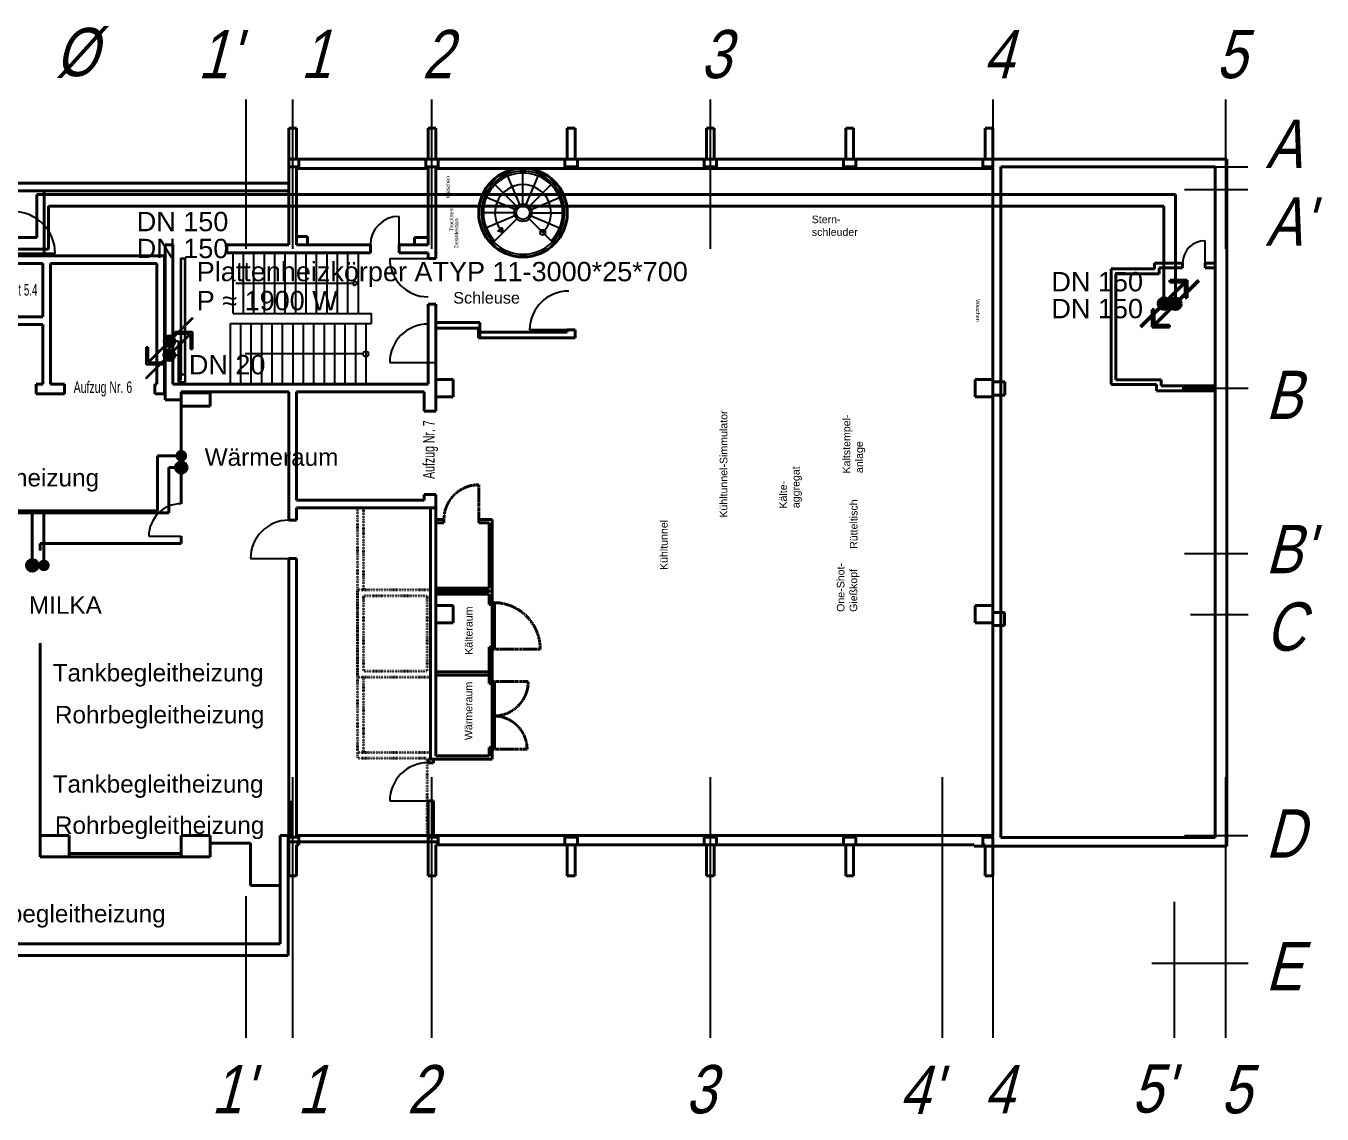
# Model space of a CAD drawing. Header units: millimetres. Extents: x 18890 to 172266, y 64413 to 96113.
# Drawn here: x 138754 to 172266, y 64425 to 92558 of the extents above; entities that cross this region are included whole.
import ezdxf
from ezdxf.enums import TextEntityAlignment as Align

# ---------------------------------------------------------------- set-up
doc = ezdxf.new("R2010")
doc.units = ezdxf.units.MM
for name, pattern in [('ACAD_ISO10W100', [18, 12, -3, 0, -3]), ('DOT', [0.25, 0, -0.25]), ('PHANTOM2', [31.75, 15.875, -3.175, 3.175, -3.175, 3.175, -3.175])]:
    doc.linetypes.add(name, pattern=pattern)
for name, color, linetype, lineweight in [('A03_Türen', 253, 'Continuous', 25), ('A0_Grundriß', 7, 'Continuous', 40), ('Heiz Wasser +35 Prozess R', 30, 'Continuous', 40), ('Heiz Wasser +45 Prozess V', 1, 'Continuous', 40), ('Heiz Wasser +50 -Heizkörper Rücklauff', 241, 'Continuous', 30), ('Heiz Wasser +60 -Heizkörper Vorlauf', 6, 'Continuous', 30), ('Heiz Wasser +70 Klima R (luftung)', 242, 'Continuous', 40), ('Heiz Wasser +70 Prozess R', 242, 'Continuous', 40), ('Heiz Wasser +90 Prozess V', 41, 'Continuous', 40)]:
    doc.layers.add(name, color=color, linetype=linetype, lineweight=lineweight)
for name, color, linetype in [('A04_Treppen', 3, 'Continuous'), ('A06_Text', 7, 'Continuous'), ('A06_Text  -Belegung-', 253, 'Continuous'), ('A07_Achslinien', 253, 'ACAD_ISO10W100')]:
    doc.layers.add(name, color=color, linetype=linetype)
doc.styles.add('ad_text', font='arial.ttf', dxfattribs={"height": 100})
doc.styles.get("Standard").update_dxf_attribs({"font": 'arial.ttf'})

msp = doc.modelspace()

# ---------------------------------------------------------------- hatches: boundary and pattern name
at = {"layer": 'Heiz Wasser +50 -Heizkörper Rücklauff'}
h = msp.add_hatch(color=256, dxfattribs=at)
h.dxf.hatch_style = 1
h.paths.add_polyline_path([(142567, 84517, -0.023583), (142577, 84507), (143072, 85002), (143062, 85012)])
h.paths.add_polyline_path([(141915, 83855), (141915, 84255), (141865, 84255), (141865, 83805), (142315, 83805), (142315, 83855)])
h.paths.add_polyline_path([(141925, 83855), (142365, 84295, -0.023583), (142355, 84305), (141915, 83865), (141915, 83855)])
h = msp.add_hatch(color=256, dxfattribs=at)
h.dxf.hatch_style = 1
h.paths.add_polyline_path([(142316, 84406, 0.198912), (142360, 84300), (142572, 84512, 0.668179)])
h.paths.add_polyline_path([(142360, 84300, 0.668179), (142616, 84406, 0.198912), (142572, 84512)])
at = {"layer": 'Heiz Wasser +60 -Heizkörper Vorlauf'}
h = msp.add_hatch(color=256, dxfattribs=at)
h.dxf.hatch_style = 1
h.paths.add_polyline_path([(142873, 86547), (142763, 86547), (142763, 83547), (142873, 83547)])
h = msp.add_hatch(color=256, dxfattribs=at)
h.dxf.hatch_style = 1
h.paths.add_polyline_path([(142360, 83938, -0.023583), (142350, 83948), (141855, 83453), (141865, 83443)])
h.paths.add_polyline_path([(143062, 84650), (142612, 84650), (142612, 84600), (143012, 84600), (143012, 84200), (143062, 84200)])
h.paths.add_polyline_path([(143012, 84600), (143002, 84600), (142562, 84160, -0.023583), (142572, 84150), (143012, 84590)])
h = msp.add_hatch(color=256, dxfattribs=at)
h.dxf.hatch_style = 1
h.paths.add_polyline_path([(142611, 84049, 0.198912), (142567, 84155), (142355, 83943, 0.668179)])
h.paths.add_polyline_path([(142567, 84155, 0.668179), (142311, 84049, 0.198912), (142355, 83943)])
at = {"layer": 'Heiz Wasser +70 Prozess R'}
h = msp.add_hatch(color=256, dxfattribs=at)
h.dxf.hatch_style = 1
h.paths.add_polyline_path([(168575, 85486, -0.023583), (168585, 85476), (169080, 85971), (169070, 85981)])
h.paths.add_polyline_path([(167923, 84824), (167923, 85224), (167873, 85224), (167873, 84774), (168323, 84774), (168323, 84824)])
h.paths.add_polyline_path([(167933, 84824), (168373, 85264, -0.023583), (168363, 85274), (167923, 84834), (167923, 84824)])
h = msp.add_hatch(color=256, dxfattribs=at)
h.dxf.hatch_style = 1
h.paths.add_polyline_path([(168324, 85375, 0.198912), (168368, 85269), (168580, 85481, 0.668179)])
h.paths.add_polyline_path([(168368, 85269, 0.668179), (168624, 85375, 0.198912), (168580, 85481)])
h = msp.add_hatch(color=256, dxfattribs=at)
h.dxf.hatch_style = 1
h.paths.add_polyline_path([(142621, 81142, 0.198912), (142665, 81036), (142877, 81248, 0.668179)])
h.paths.add_polyline_path([(142665, 81036, 0.668179), (142921, 81142, 0.198912), (142877, 81248)])
h = msp.add_hatch(color=256, dxfattribs=at)
h.dxf.hatch_style = 1
h.paths.add_polyline_path([(138768, 78611, 0.198912), (138812, 78505), (139024, 78717, 0.668179)])
h.paths.add_polyline_path([(138812, 78505, 0.668179), (139068, 78611, 0.198912), (139024, 78717)])
at = {"layer": 'Heiz Wasser +90 Prozess V'}
h = msp.add_hatch(color=256, dxfattribs=at)
h.dxf.hatch_style = 1
h.paths.add_polyline_path([(168078, 85269, -0.023583), (168068, 85279), (167573, 84784), (167583, 84774)])
h.paths.add_polyline_path([(168730, 85931), (168730, 85531), (168780, 85531), (168780, 85981), (168330, 85981), (168330, 85931)])
h.paths.add_polyline_path([(168720, 85931), (168280, 85491, -0.023583), (168290, 85481), (168730, 85921), (168730, 85931)])
h = msp.add_hatch(color=256, dxfattribs=at)
h.dxf.hatch_style = 1
h.paths.add_polyline_path([(168329, 85380, 0.198912), (168285, 85486), (168073, 85274, 0.668179)])
h.paths.add_polyline_path([(168285, 85486, 0.668179), (168029, 85380, 0.198912), (168073, 85274)])
h = msp.add_hatch(color=256, dxfattribs=at)
h.dxf.hatch_style = 1
h.paths.add_polyline_path([(142621, 81444, 0.198912), (142665, 81338), (142877, 81550, 0.668179)])
h.paths.add_polyline_path([(142665, 81338, 0.668179), (142921, 81444, 0.198912), (142877, 81550)])
h = msp.add_hatch(color=256, dxfattribs=at)
h.dxf.hatch_style = 1
h.paths.add_polyline_path([(139068, 78611, 0.198912), (139112, 78505), (139324, 78717, 0.668179)])
h.paths.add_polyline_path([(139112, 78505, 0.668179), (139368, 78611, 0.198912), (139324, 78717)])

# ---------------------------------------------------------------- linework, layer by layer
at = {"layer": 'A03_Türen'}
for p, q in [((148401, 86695), (148401, 87635)), ((169241, 86300), (169241, 87005)), ((139511, 86675), (138241, 86675)), ((139511, 86675), (138241, 86675)), ((148161, 86545), (149151, 86545)), ((152951, 84702), (151777, 84702)), ((148161, 83860), (149351, 83860)), ((141931, 79365), (142771, 79365)), ((144561, 78790), (145691, 78790)), ((148161, 72520), (149291, 72520))]:
    msp.add_line(p, q, dxfattribs=at)
for centre, radius, start, end in [((138431, 86675), 1080, 0, 90), ((148401, 86895), 740, 90, 180), ((169241, 86425), 580, 90, 180), ((149151, 86545), 990, 180, 270), ((152785, 84693), 1009, 89.7606, 179.4994), ((149151, 83860), 990, 90, 180), ((142771, 79365), 840, 90, 180), ((145551, 78790), 990, 90, 180), ((149151, 72520), 990, 90, 180)]:
    msp.add_arc(centre, radius, start, end, dxfattribs=at)
at = {"layer": 'A04_Treppen', "color": 252, "true_color": 0x939598}
for p, q in [((151520, 87938), (151214, 88677)), ((151606, 87955), (151606, 88755)), ((151692, 87938), (151999, 88677)), ((151447, 87889), (150882, 88455)), ((151765, 87889), (152331, 88455)), ((151398, 87816), (150659, 88123)), ((151814, 87816), (152553, 88123)), ((151381, 87730), (150581, 87730)), ((151398, 87644), (150659, 87338)), ((151447, 87571), (150846, 86970)), ((151765, 87571), (152366, 86970)), ((151814, 87644), (152553, 87338)), ((151831, 87730), (152631, 87730)), ((150958, 87254), (151057, 87353)), ((151094, 87218), (150958, 87254)), ((151057, 87353), (151094, 87218)), ((144111, 85125), (144111, 86695)), ((144381, 85125), (144381, 86695)), ((144651, 85125), (144651, 86695)), ((144921, 85125), (144921, 86695)), ((145191, 85125), (145191, 86695)), ((145461, 85125), (145461, 86695)), ((145731, 85125), (145731, 86695)), ((146001, 85125), (146001, 86695)), ((146271, 85125), (146271, 86695)), ((146541, 85125), (146541, 86695)), ((146811, 85125), (146811, 86695)), ((147081, 85125), (147081, 86695)), ((147351, 85125), (147351, 86695)), ((144181, 85910), (147230, 85910)), ((147230, 85840), (147230, 85980)), ((147230, 85980), (147351, 85910)), ((147351, 85910), (147230, 85840)), ((144111, 85125), (147691, 85125)), ((147691, 84865), (147691, 85125)), ((144041, 84865), (147691, 84865)), ((144041, 83295), (144041, 84865)), ((144311, 83295), (144311, 84865)), ((144581, 83295), (144581, 84865)), ((144851, 83295), (144851, 84865)), ((145121, 83295), (145121, 84865)), ((145391, 83295), (145391, 84865)), ((145661, 83295), (145661, 84865)), ((145931, 83295), (145931, 84865)), ((146201, 83295), (146201, 84865)), ((146471, 83295), (146471, 84865)), ((146741, 83295), (146741, 84865)), ((147011, 83295), (147011, 84865)), ((147281, 83295), (147281, 84865)), ((147551, 83295), (147551, 84865)), ((147471, 84080), (144423, 84080))]:
    msp.add_line(p, q, dxfattribs=at)
for centre, radius in [((151606, 87730), 225), ((151606, 87730), 175), ((152119, 87218), 70), ((147541, 84080), 70)]:
    msp.add_circle(centre, radius, dxfattribs=at)
for radius, start, end in [(1075, 315, 225), (1025, 315, 225), (725, 315, 225), (1075, 225, 315)]:
    msp.add_arc((151606, 87730), radius, start, end, dxfattribs=at)
at = {"layer": 'A07_Achslinien'}
for p, q in [((144451, 86795), (144451, 90658)), ((145651, 86795), (145651, 90658)), ((149251, 86795), (149251, 90658)), ((156451, 86795), (156451, 90658)), ((163761, 86795), (163761, 90658)), ((169781, 86795), (169781, 90658)), ((168706, 88915), (170353, 88915)), ((168706, 88325), (170353, 88325)), ((168649, 83195), (170353, 83195)), ((168649, 83195), (170353, 83195)), ((168706, 78915), (170353, 78915)), ((168862, 77345), (170353, 77345)), ((145651, 66393), (145651, 73146)), ((145651, 66393), (145651, 73146)), ((149251, 66393), (149251, 73146)), ((156451, 66393), (156451, 73146)), ((162451, 66393), (162451, 73146)), ((163761, 66393), (163761, 73146)), ((169781, 66393), (169781, 73146)), ((168706, 71625), (170353, 71625)), ((168706, 71625), (170353, 71625)), ((144451, 66393), (144451, 70060)), ((168451, 66393), (168451, 69917)), ((167861, 68325), (170353, 68325))]:
    msp.add_line(p, q, dxfattribs=at)
at = {"layer": 'A0_Grundriß'}
for p, q in [((145551, 88915), (145551, 89915)), ((145551, 89915), (145751, 89915)), ((145551, 89915), (145751, 89915)), ((145551, 88915), (145551, 89915)), ((145551, 88915), (145551, 89915)), ((145551, 89915), (145751, 89915)), ((145551, 89915), (145751, 89915)), ((145551, 88915), (145551, 89915)), ((145751, 89915), (145751, 89115)), ((145751, 89915), (145751, 89115)), ((145751, 89915), (145751, 89115)), ((145751, 89915), (145751, 89115)), ((149351, 89915), (149151, 89915)), ((149151, 89915), (149151, 89915)), ((149151, 89915), (149151, 89115)), ((149351, 89915), (149151, 89915)), ((149151, 89915), (149151, 89915)), ((149151, 89915), (149151, 89115)), ((149351, 89915), (149151, 89915)), ((149151, 89915), (149151, 89915)), ((149151, 89915), (149151, 89115)), ((149351, 89115), (149351, 89915)), ((149351, 89115), (149351, 89915)), ((149351, 89115), (149351, 89915)), ((152951, 89915), (152751, 89915)), ((152751, 89915), (152751, 89915)), ((152751, 89915), (152751, 89115)), ((152951, 89115), (152951, 89915)), ((156551, 89915), (156351, 89915)), ((156351, 89915), (156351, 89915)), ((156351, 89915), (156351, 89115)), ((156551, 89115), (156551, 89915)), ((160151, 89915), (159951, 89915)), ((159951, 89915), (159951, 89915)), ((159951, 89915), (159951, 89115)), ((160151, 89115), (160151, 89915)), ((163751, 89915), (163551, 89915)), ((163551, 89915), (163551, 89115)), ((163751, 88915), (163751, 89915)), ((145551, 86895), (145551, 89115)), ((145551, 86895), (145551, 89115)), ((145551, 89115), (149091, 89115)), ((145551, 88915), (145811, 88915)), ((145551, 88915), (145811, 88915)), ((145811, 89115), (145751, 89115)), ((145811, 89115), (145751, 89115)), ((145811, 89115), (145751, 89115)), ((145811, 89115), (145751, 89115)), ((145811, 89115), (145751, 89115)), ((145811, 89115), (145751, 89115)), ((145811, 89115), (145751, 89115)), ((145811, 89115), (145751, 89115)), ((145751, 86895), (145751, 88875)), ((145751, 86895), (145751, 88875)), ((145751, 88875), (149151, 88875)), ((145751, 88875), (149151, 88875)), ((145751, 88875), (149151, 88875)), ((145811, 89115), (149091, 89115)), ((145811, 89115), (149091, 89115)), ((145811, 88915), (145811, 89115)), ((145811, 88915), (145811, 89115)), ((148889, 89115), (153201, 89115)), ((149151, 89115), (149091, 89115)), ((149091, 89115), (149091, 89115)), ((149091, 89115), (149091, 88915)), ((149151, 89115), (149091, 89115)), ((149091, 89115), (149091, 89115)), ((149091, 89115), (149091, 88915)), ((149151, 89115), (149091, 89115)), ((149091, 89115), (149091, 89115)), ((149091, 89115), (149091, 88915)), ((149091, 88915), (149091, 88915)), ((149091, 88915), (149411, 88915)), ((149091, 88915), (149091, 88915)), ((149091, 88915), (149411, 88915)), ((149091, 88915), (149091, 88915)), ((149091, 88915), (149411, 88915)), ((149151, 89115), (149151, 89115)), ((149151, 89115), (149151, 89115)), ((149151, 89115), (149151, 89115)), ((149151, 86895), (149151, 88875)), ((149411, 89115), (149351, 89115)), ((149351, 89115), (149351, 89115)), ((149411, 89115), (149351, 89115)), ((149351, 89115), (149351, 89115)), ((149411, 89115), (149351, 89115)), ((149351, 89115), (149351, 89115)), ((149351, 88875), (163751, 88875)), ((149351, 86545), (149351, 88875)), ((149411, 88915), (149411, 89115)), ((149411, 89115), (149411, 89115)), ((149411, 88915), (149411, 89115)), ((149411, 89115), (149411, 89115)), ((149411, 88915), (149411, 89115)), ((149411, 89115), (149411, 89115)), ((149411, 88915), (149411, 88915)), ((149411, 88915), (149411, 88915)), ((149411, 88915), (149411, 88915)), ((152751, 89115), (152691, 89115)), ((152691, 89115), (152691, 89115)), ((152691, 89115), (152691, 88915)), ((152691, 88915), (152691, 88915)), ((152691, 88915), (153011, 88915)), ((152751, 89115), (152751, 89115)), ((153011, 89115), (152951, 89115)), ((152951, 89115), (152951, 89115)), ((153011, 89115), (156879, 89115)), ((153011, 88915), (153011, 89115)), ((153011, 89115), (153011, 89115)), ((153011, 88915), (153011, 88915)), ((156351, 89115), (156291, 89115)), ((156291, 89115), (156291, 89115)), ((156291, 89115), (156291, 88915)), ((156291, 88915), (156291, 88915)), ((156291, 88915), (156611, 88915)), ((156351, 89115), (156351, 89115)), ((156611, 89115), (156551, 89115)), ((156551, 89115), (156551, 89115)), ((156611, 89115), (159891, 89115)), ((156611, 88915), (156611, 89115)), ((156611, 89115), (156611, 89115)), ((156611, 88915), (156611, 88915)), ((159705, 89115), (169801, 89115)), ((159951, 89115), (159891, 89115)), ((159891, 89115), (159891, 89115)), ((159891, 89115), (159891, 88915)), ((159891, 88915), (159891, 88915)), ((159891, 88915), (160211, 88915)), ((159951, 89115), (159951, 89115)), ((160211, 89115), (160151, 89115)), ((160151, 89115), (160151, 89115)), ((160211, 88915), (160211, 89115)), ((160211, 89115), (160211, 89115)), ((160211, 88915), (160211, 88915)), ((163551, 89115), (163491, 89115)), ((163491, 89115), (163491, 88915)), ((163491, 88915), (163751, 88915)), ((163751, 88875), (163751, 71625)), ((163961, 88915), (169501, 88915)), ((163961, 88915), (163961, 71575)), ((169501, 71575), (169501, 88915)), ((169801, 71355), (169801, 89115)), ((138431, 88495), (145551, 88495)), ((138431, 88295), (145551, 88295)), ((139230, 88294), (139230, 86614)), ((142351, 82895), (142351, 86895)), ((142351, 82895), (142351, 86895)), ((142351, 86895), (142551, 86895)), ((142551, 83295), (142551, 86895)), ((143951, 86895), (145551, 86895)), ((143951, 86695), (143951, 86895)), ((143951, 86895), (145551, 86895)), ((145751, 87115), (146031, 87115)), ((145751, 86895), (147661, 86895)), ((146031, 86895), (146031, 87115)), ((147661, 86695), (147661, 86895)), ((148401, 86895), (149151, 86895)), ((148801, 86895), (148801, 87085)), ((148801, 87085), (149151, 87085)), ((138431, 86615), (142341, 86615)), ((142341, 83045), (142341, 86615)), ((143951, 86695), (147661, 86695)), ((148401, 86695), (149151, 86695)), ((149151, 86545), (149151, 86695)), ((138431, 86415), (139191, 86415)), ((139191, 85035), (139191, 86415)), ((139391, 83295), (139391, 86415)), ((139391, 86415), (142141, 86415)), ((142141, 83295), (142141, 86415)), ((166811, 86275), (167931, 86275)), ((166811, 83285), (166811, 86275)), ((166936, 86150), (168056, 86150)), ((166936, 83410), (166936, 86150)), ((167931, 86275), (167931, 86425)), ((167931, 86425), (168661, 86425)), ((168056, 86150), (168056, 86300)), ((168056, 86300), (168661, 86300)), ((168661, 86300), (168661, 86425)), ((169241, 86425), (169501, 86425)), ((169241, 86300), (169501, 86300)), ((149151, 83295), (149151, 85362)), ((149351, 82595), (149351, 85362)), ((137681, 85035), (139191, 85035)), ((137881, 84835), (139191, 84835)), ((139191, 83295), (139191, 84835)), ((139016, 83045), (139016, 83295)), ((139016, 83295), (139191, 83295)), ((139391, 83295), (139751, 83295)), ((139751, 83045), (139751, 83295)), ((142091, 83045), (142091, 83295)), ((142091, 83295), (142141, 83295)), ((142551, 83295), (149151, 83295)), ((149801, 83420), (149351, 83420)), ((149351, 83420), (149351, 82970)), ((149801, 82970), (149801, 83420)), ((149801, 83010), (149801, 83360)), ((163751, 83420), (163301, 83420)), ((163301, 83420), (163301, 82970)), ((163751, 82970), (163751, 83420)), ((163751, 83360), (164066, 83360)), ((163751, 83010), (163751, 83360)), ((164066, 83010), (164066, 83360)), ((166811, 83285), (167981, 83285)), ((166936, 83410), (168106, 83410)), ((167981, 83125), (167981, 83285)), ((167981, 83125), (169501, 83125)), ((168106, 83250), (168106, 83410)), ((168106, 83250), (169501, 83250)), ((139016, 83045), (139751, 83045)), ((142091, 83045), (142341, 83045)), ((142351, 82895), (142771, 82895)), ((142771, 83095), (145551, 83095)), ((142771, 80205), (142771, 83095)), ((142771, 83095), (145551, 83095)), ((143521, 83075), (142771, 83075)), ((142771, 83075), (142771, 82725)), ((143521, 82725), (143521, 83075)), ((145551, 79780), (145551, 83095)), ((145551, 79780), (145551, 83095)), ((145751, 80295), (145751, 83095)), ((145751, 83095), (149051, 83095)), ((145751, 80295), (145751, 83095)), ((149051, 82595), (149051, 83095)), ((149351, 82970), (149801, 82970)), ((163301, 82970), (163751, 82970)), ((163751, 83010), (164066, 83010)), ((142771, 82725), (143521, 82725)), ((149051, 82595), (149351, 82595)), ((149051, 80295), (149051, 80445)), ((149351, 73685), (149351, 80445)), ((145751, 80295), (149051, 80295)), ((145751, 80095), (149351, 80095)), ((145751, 79780), (145751, 80095)), ((145751, 79780), (145751, 80095)), ((149211, 73605), (149211, 80095)), ((149351, 80095), (149351, 80420)), ((145551, 79780), (145751, 79780)), ((139121, 79175), (142771, 79175)), ((139121, 78996), (139121, 79175)), ((142771, 79175), (142771, 79365)), ((145551, 71585), (145551, 78790)), ((145551, 71585), (145551, 78790)), ((145551, 78789), (145751, 78789)), ((145751, 71625), (145751, 78789)), ((145751, 71625), (145751, 78789)), ((149801, 77575), (149351, 77575)), ((149351, 77575), (149351, 77125)), ((149801, 77125), (149801, 77575)), ((163751, 77575), (163301, 77575)), ((163301, 77575), (163301, 77125)), ((163751, 77125), (163751, 77575)), ((149351, 77125), (149801, 77125)), ((163301, 77125), (163751, 77125)), ((163751, 77395), (164051, 77395)), ((164051, 77055), (164051, 77395)), ((163751, 77055), (164051, 77055)), ((139121, 71415), (139121, 76596)), ((149151, 73510), (149151, 73605)), ((149151, 73510), (149291, 73510)), ((149291, 73510), (149291, 73605)), ((145611, 71625), (145611, 72520)), ((145751, 71625), (145751, 72520)), ((149151, 72520), (149291, 72520)), ((139871, 71625), (139121, 71625)), ((139121, 71625), (139121, 71075)), ((139871, 71075), (139871, 71625)), ((143521, 71625), (142771, 71625)), ((142771, 71625), (142771, 71075)), ((143521, 71075), (143521, 71625)), ((143521, 71425), (144561, 71425)), ((144561, 71425), (144561, 70335)), ((145331, 68825), (145331, 71625)), ((145331, 71625), (145531, 71625)), ((145531, 68525), (145531, 71625)), ((145811, 71585), (145551, 71585)), ((145551, 71585), (145551, 71385)), ((145811, 71585), (145551, 71585)), ((145551, 71585), (145551, 71385)), ((145551, 71465), (149411, 71465)), ((145551, 71385), (145551, 70585)), ((145551, 71385), (145551, 70585)), ((145751, 71625), (163761, 71625)), ((145751, 71385), (145811, 71385)), ((145751, 70585), (145751, 71385)), ((145751, 71385), (145811, 71385)), ((145751, 70585), (145751, 71385)), ((145811, 71385), (145811, 71585)), ((145811, 71385), (145811, 71585)), ((149411, 71585), (149151, 71585)), ((149151, 71585), (149151, 71385)), ((149151, 71385), (149151, 70585)), ((149351, 71385), (149411, 71385)), ((149351, 70585), (149351, 71385)), ((149351, 71385), (149411, 71385)), ((149351, 70585), (149351, 71385)), ((149411, 71385), (149411, 71625)), ((149411, 71385), (149411, 71585)), ((149411, 71385), (149411, 71585)), ((149411, 71385), (152691, 71385)), ((152691, 71385), (152691, 71585)), ((152691, 71585), (152691, 71585)), ((152691, 71585), (153011, 71585)), ((152691, 71385), (156291, 71385)), ((152751, 71385), (152691, 71385)), ((152751, 70585), (152751, 71385)), ((152751, 71385), (152751, 71385)), ((153011, 71385), (152951, 71385)), ((152951, 71385), (152951, 71385)), ((152951, 71385), (152951, 70585)), ((153011, 71585), (153011, 71585)), ((153011, 71585), (153011, 71385)), ((153011, 71385), (153011, 71385)), ((156291, 71385), (156291, 71585)), ((156291, 71585), (156291, 71585)), ((156291, 71585), (156611, 71585)), ((156291, 71385), (159891, 71385)), ((156351, 71385), (156291, 71385)), ((156351, 70585), (156351, 71385)), ((156351, 71385), (156351, 71385)), ((156611, 71385), (156551, 71385)), ((156551, 71385), (156551, 71385)), ((156551, 71385), (156551, 70585)), ((156611, 71585), (156611, 71585)), ((156611, 71585), (156611, 71385)), ((156611, 71385), (156611, 71385)), ((159891, 71385), (159891, 71585)), ((159891, 71585), (159891, 71585)), ((159891, 71585), (160211, 71585)), ((159891, 71385), (163267, 71385)), ((159951, 71385), (159891, 71385)), ((159951, 70585), (159951, 71385)), ((159951, 71385), (159951, 71385)), ((160211, 71385), (160151, 71385)), ((160151, 71385), (160151, 71385)), ((160151, 71385), (160151, 70585)), ((160211, 71585), (160211, 71585)), ((160211, 71585), (160211, 71385)), ((160211, 71385), (160211, 71385)), ((163267, 71355), (163267, 71385)), ((163751, 71585), (163491, 71585)), ((163491, 71585), (163491, 71385)), ((163491, 71385), (163551, 71385)), ((163551, 71385), (163551, 70585)), ((163751, 71385), (163751, 71585)), ((163751, 70585), (163751, 71385)), ((163961, 71575), (169501, 71575)), ((139121, 71075), (139871, 71075)), ((139871, 71165), (142771, 71165)), ((139871, 71075), (142771, 71075)), ((142771, 71075), (143521, 71075)), ((163267, 71355), (169801, 71355)), ((145551, 70585), (145751, 70585)), ((145551, 70585), (145751, 70585)), ((149151, 70585), (149351, 70585)), ((152951, 70585), (152751, 70585)), ((152751, 70585), (152751, 70585)), ((152951, 70585), (152951, 70585)), ((156551, 70585), (156351, 70585)), ((156351, 70585), (156351, 70585)), ((156551, 70585), (156551, 70585)), ((160151, 70585), (159951, 70585)), ((159951, 70585), (159951, 70585)), ((160151, 70585), (160151, 70585)), ((163551, 70585), (163751, 70585)), ((144561, 70335), (145331, 70335)), ((138181, 68825), (145331, 68825)), ((138431, 68525), (145531, 68525))]:
    msp.add_line(p, q, dxfattribs=at)
at = {"layer": 'A0_Grundriß', "ltscale": 0.25}
for p, q in [((148401, 86895), (148401, 86695)), ((149151, 86545), (149351, 86545)), ((169241, 86300), (169241, 86425)), ((149151, 85362), (149351, 85362)), ((149051, 80445), (149351, 80445))]:
    msp.add_line(p, q, dxfattribs=at)
at = {"layer": 'A0_Grundriß', "linetype": 'ByBlock'}
for p, q in [((149351, 84888), (150491, 84888)), ((149351, 84745), (150453, 84745)), ((150491, 84638), (152751, 84638)), ((150491, 84495), (152951, 84495)), ((152751, 84702), (152951, 84702)), ((152751, 84638), (152751, 84702)), ((152951, 84702), (152951, 84638)), ((152951, 84495), (152951, 84638))]:
    msp.add_line(p, q, dxfattribs=at)
at = {"layer": 'A0_Grundriß', "linetype": 'Continuous'}
for p, q in [((150491, 84495), (150491, 84888)), ((150453, 84745), (150453, 84495)), ((150453, 84495), (150491, 84495)), ((149351, 79795), (149562, 79795)), ((149562, 79795), (149562, 79715)), ((150462, 79795), (150462, 79715)), ((150462, 79795), (150811, 79795)), ((150811, 79795), (150811, 77945)), ((149351, 79715), (149562, 79715)), ((150462, 79715), (150731, 79715)), ((150731, 79715), (150731, 78025)), ((150731, 78025), (149351, 78025)), ((150811, 77945), (149351, 77945)), ((150731, 77865), (149351, 77865)), ((150731, 77596), (150731, 77865)), ((150811, 73605), (150811, 77945)), ((150731, 77596), (150811, 77596)), ((150811, 77645), (150871, 77645)), ((150871, 77645), (150871, 76445)), ((150731, 76495), (150811, 76495)), ((150731, 75555), (150731, 76495)), ((150871, 76447), (150811, 76445)), ((150731, 75855), (149351, 75855)), ((150731, 75775), (149351, 75775)), ((150731, 75555), (150811, 75555)), ((150871, 75605), (150811, 75605)), ((150871, 73855), (150871, 75605)), ((150851, 74715), (150871, 74715)), ((150731, 73685), (150731, 73905)), ((150731, 73905), (150811, 73905)), ((150811, 73855), (150871, 73857)), ((149151, 73605), (150811, 73605)), ((149351, 73685), (150731, 73685)), ((149151, 72520), (149151, 71585)), ((149291, 72520), (149291, 71625))]:
    msp.add_line(p, q, dxfattribs=at)
at = {"layer": 'A0_Grundriß', "color": 252, "linetype": 'Continuous', "true_color": 0x939598}
msp.add_line((163751, 83990), (163751, 83940), dxfattribs=at)
at = {"layer": 'A0_Grundriß', "color": 8, "linetype": 'PHANTOM2'}
for p, q in [((150462, 79795), (150462, 80695)), ((150851, 76447), (152051, 76447)), ((150851, 75607), (151742, 75607)), ((150851, 73857), (151711, 73857))]:
    msp.add_line(p, q, dxfattribs=at)
at = {"layer": 'A0_Grundriß', "linetype": 'DOT'}
for p, q in [((147331, 80095), (147331, 73625)), ((147481, 77975), (147481, 80095)), ((147331, 77975), (149211, 77975)), ((147331, 75725), (147331, 77975)), ((147481, 77825), (149131, 77825)), ((147481, 75875), (147481, 77825)), ((149131, 75875), (149131, 77825)), ((147481, 75875), (149131, 75875)), ((147331, 75725), (149211, 75725)), ((147481, 75725), (147481, 73775)), ((147331, 73775), (149211, 73775)), ((147331, 73625), (149131, 73625)), ((149131, 71625), (149131, 73625))]:
    msp.add_line(p, q, dxfattribs=at)
at = {"layer": 'A0_Grundriß'}
msp.add_circle((151606, 87730), 1145, dxfattribs=at)
at = {"layer": 'A0_Grundriß', "color": 8, "linetype": 'PHANTOM2'}
for centre, radius, start, end in [((150462, 79795), 900, 90, 180), ((150851, 76447), 1200, 0, 90), ((150851, 75607), 890, 270, 0), ((150851, 73857), 860, 0, 90)]:
    msp.add_arc(centre, radius, start, end, dxfattribs=at)
at = {"layer": 'Heiz Wasser +50 -Heizkörper Rücklauff'}
for p, q in [((141915, 83865), (143062, 85012)), ((141925, 83855), (143072, 85002)), ((143072, 85002), (143062, 85012)), ((141865, 83805), (141865, 84255)), ((141865, 84255), (141915, 84255)), ((141915, 84255), (141915, 83855)), ((142703, 84407), (142553, 84407)), ((142703, 83344), (142703, 84407)), ((141865, 83805), (142315, 83805)), ((142315, 83855), (141915, 83855)), ((142315, 83855), (142315, 83805)), ((142873, 83547), (142873, 83344))]:
    msp.add_line(p, q, dxfattribs=at)
at = {"layer": 'Heiz Wasser +50 -Heizkörper Rücklauff', "linetype": 'Continuous'}
msp.add_line((142703, 83344), (142873, 83344), dxfattribs=at)
at = {"layer": 'Heiz Wasser +50 -Heizkörper Rücklauff'}
msp.add_circle((142466, 84406), 150, dxfattribs=at)
at = {"layer": 'Heiz Wasser +60 -Heizkörper Vorlauf'}
for p, q in [((143002, 84600), (141855, 83453)), ((143012, 84590), (141865, 83443)), ((143062, 84650), (142612, 84650)), ((142612, 84600), (142612, 84650)), ((142612, 84600), (143012, 84600)), ((143012, 84200), (143012, 84600)), ((143062, 84650), (143062, 84200)), ((143062, 84200), (143012, 84200)), ((142733, 84047), (142553, 84047)), ((142733, 83397), (142733, 84047)), ((142763, 83547), (142763, 84047)), ((141855, 83453), (141865, 83443)), ((142763, 83547), (142763, 83397))]:
    msp.add_line(p, q, dxfattribs=at)
at = {"layer": 'Heiz Wasser +60 -Heizkörper Vorlauf', "linetype": 'Continuous'}
msp.add_line((142733, 83397), (142763, 83397), dxfattribs=at)
at = {"layer": 'Heiz Wasser +60 -Heizkörper Vorlauf'}
msp.add_lwpolyline([(142763, 83547), (142873, 83547), (142873, 86547), (142763, 86547)], close=True, dxfattribs=at)
msp.add_circle((142461, 84049), 150, dxfattribs=at)
at = {"layer": 'Heiz Wasser +70 Klima R (luftung)', "linetype": 'Continuous'}
for p, q in [((144925, 88196), (168477, 88196)), ((168477, 88196), (168477, 85378))]:
    msp.add_line(p, q, dxfattribs=at)
at = {"layer": 'Heiz Wasser +70 Prozess R', "linetype": 'Continuous'}
for p, q in [((139035, 87087), (139035, 88196)), ((139035, 88196), (144925, 88196)), ((133036, 87087), (139035, 87087)), ((142452, 81142), (142452, 79969)), ((142452, 81142), (142621, 81142)), ((142452, 79969), (112882, 79969)), ((138918, 79969), (138918, 78611))]:
    msp.add_line(p, q, dxfattribs=at)
at = {"layer": 'Heiz Wasser +70 Prozess R'}
for p, q in [((167923, 84834), (169070, 85981)), ((167933, 84824), (169080, 85971)), ((167873, 84774), (167873, 85224)), ((167873, 85224), (167923, 85224)), ((167923, 85224), (167923, 84824)), ((168323, 84824), (167923, 84824)), ((168323, 84824), (168323, 84774)), ((167873, 84774), (168323, 84774))]:
    msp.add_line(p, q, dxfattribs=at)
for centre in [(168474, 85375), (142771, 81142), (138918, 78611)]:
    msp.add_circle(centre, 150, dxfattribs=at)
at = {"layer": 'Heiz Wasser +90 Prozess V', "linetype": 'Continuous'}
for p, q in [((139335, 86787), (139335, 87896)), ((139335, 87896), (144925, 87896)), ((144925, 87896), (168177, 87896)), ((168177, 87896), (168177, 85378)), ((133336, 86787), (139335, 86787)), ((142152, 81442), (142623, 81442)), ((142152, 80019), (142152, 81442)), ((142152, 80019), (112928, 80019)), ((139218, 80019), (139218, 78611))]:
    msp.add_line(p, q, dxfattribs=at)
at = {"layer": 'Heiz Wasser +90 Prozess V'}
for p, q in [((168720, 85931), (167573, 84784)), ((168730, 85921), (167583, 84774)), ((168780, 85981), (168330, 85981)), ((168330, 85931), (168330, 85981)), ((168330, 85931), (168730, 85931)), ((168730, 85531), (168730, 85931)), ((168780, 85981), (168780, 85531)), ((168780, 85531), (168730, 85531))]:
    msp.add_line(p, q, dxfattribs=at)
msp.add_circle((168179, 85380), 150, dxfattribs=at)

# ---------------------------------------------------------------- texts
at = {"layer": 'A06_Text'}
for s, width, p in [('Schacht 5.4', 0.6, (137723, 85586)), ('Aufzug Nr. 6', 0.65, (139989, 83069))]:
    msp.add_text(s, height=300, dxfattribs=dict(at, width=width)).set_placement(p)
at = {"layer": 'A06_Text', "lineweight": 25}
msp.add_text('Schleuse', height=300, dxfattribs=at).set_placement((149803, 85379))
at = {"layer": 'A06_Text', "lineweight": 25, "width": 0.65}
msp.add_text('Aufzug Nr. 7', height=300, rotation=90, dxfattribs=at).set_placement((149321, 80847))
at = {"layer": 'A06_Text  -Belegung-', "style": 'ad_text'}
for s, p in [('Waschen', (149712, 88101)), ('Trocknen', (149803, 87258)), ('Desinfektion', (149933, 86812))]:
    msp.add_text(s, height=100, rotation=90, dxfattribs=at).set_placement(p)
at = {"layer": 'A06_Text  -Belegung-', "color": 252, "linetype": 'Continuous', "true_color": 0x939598}
for s, p in [('Stern-', (159070, 87458)), ('schleuder', (159074, 87131))]:
    msp.add_text(s, height=196.2, dxfattribs=at).set_placement(p)
at = {"layer": 'A06_Text  -Belegung-', "color": 252, "true_color": 0x939598, "style": 'ad_text'}
msp.add_text('Waschen', height=100, rotation=270, dxfattribs=at).set_placement((163316, 85491))
at = {"layer": 'A06_Text  -Belegung-', "color": 252, "linetype": 'Continuous', "true_color": 0x939598}
for s, height, p in [('Kühltunnel-Simmulator', 196.19, (156890, 79845)), ('Kaltstempel-', 196.19, (160068, 80988)), ('anlage', 196.2, (160395, 80998)), ('aggregat', 196.2, (158757, 80090)), ('Kälte-', 196.2, (158430, 80080)), ('Rütteltisch', 196.19, (160254, 79038)), ('Kühltunnel', 196.2, (155346, 78491)), ('One-Shot-', 196.2, (159917, 77409)), ('Gießkopf', 196.2, (160247, 77408))]:
    msp.add_text(s, height=height, rotation=90, dxfattribs=at).set_placement(p)
at = {"layer": 'A06_Text  -Belegung-', "linetype": 'Continuous'}
for s, p in [('Kälteraum', (150301, 76299)), ('Wärmeraum', (150295, 74095))]:
    msp.add_text(s, height=196.2, rotation=90, dxfattribs=at).set_placement(p)
at = {"layer": 'A07_Achslinien', "color": 7, "linetype": 'Continuous', "oblique": 15, "width": 0.8}
for s, p in [('%%c', (140060, 91258)), ("1'", (143719, 91206)), ('1', (146245, 91208)), ('2', (149383, 91206)), ('3', (156583, 91206)), ('4', (163892, 91206)), ('5', (169913, 91206)), ('A', (171269, 88883)), ("A'", (171401, 86873)), ('B', (171269, 82394)), ("B'", (171402, 78408)), ('C', (171307, 76405)), ('D', (171307, 71054)), ('E', (171269, 67622))]:
    msp.add_text(s, height=1250, dxfattribs=at).set_placement(p, align=Align.CENTER)
for s, p in [("1'", (143547, 64443)), ('1', (145769, 64443)), ('2', (148604, 64443)), ('3', (155804, 64443)), ('4', (163517, 64443)), ("5'", (167343, 64462)), ('5', (169644, 64443)), ("4'", (161333, 64430))]:
    msp.add_text(s, height=1250, dxfattribs=at).set_placement(p)
at = {"layer": 'Heiz Wasser +35 Prozess R'}
for p in [(135230, 80653), (139503, 71669)]:
    msp.add_text('Rohrbegleitheizung', height=450, dxfattribs=at).set_placement(p)
at = {"layer": 'Heiz Wasser +45 Prozess V'}
for s, p in [('Tankbegleitheizung', (139445, 75611)), ('Rohrbegleitheizung', (139503, 74527)), ('Tankbegleitheizung', (139445, 72735)), ('Rohrbegleitheizung', (136950, 69381))]:
    msp.add_text(s, height=450, dxfattribs=at).set_placement(p)
at = {"layer": 'Heiz Wasser +60 -Heizkörper Vorlauf', "char_height": 500, "attachment_point": 1}
for s, width, heights, insert in [('Plattenheizkörper ATYP 11-3000*25*700', 13689.11, [1105], (143171, 86457)), ('P ≈ 1900 W', 10440.86, [1203], (143171, 85707)), ('DN 20', 10440.86, [1203], (142968, 84050))]:
    msp.add_mtext_dynamic_manual_height_columns(s, width=width, gutter_width=12.5, heights=heights, dxfattribs=dict(at, insert=insert))
at = {"layer": 'Heiz Wasser +70 Prozess R', "char_height": 500, "attachment_point": 1}
for insert in [(141620, 87750), (165268, 85500)]:
    msp.add_mtext_dynamic_manual_height_columns('DN 150', width=10440.86, gutter_width=12.5, heights=[1203], dxfattribs=dict(at, insert=insert))
at = {"layer": 'Heiz Wasser +90 Prozess V'}
for s, p in [('Wärmeraum', (143376, 81185)), ('MILKA', (138830, 77360))]:
    msp.add_text(s, height=450, dxfattribs=at).set_placement(p)
at = {"layer": 'Heiz Wasser +90 Prozess V', "char_height": 500, "attachment_point": 1}
for insert in [(141620, 87054), (165268, 86196)]:
    msp.add_mtext_dynamic_manual_height_columns('DN 150', width=10440.86, gutter_width=12.5, heights=[1203], dxfattribs=dict(at, insert=insert))

doc.saveas('drawing.dxf')
